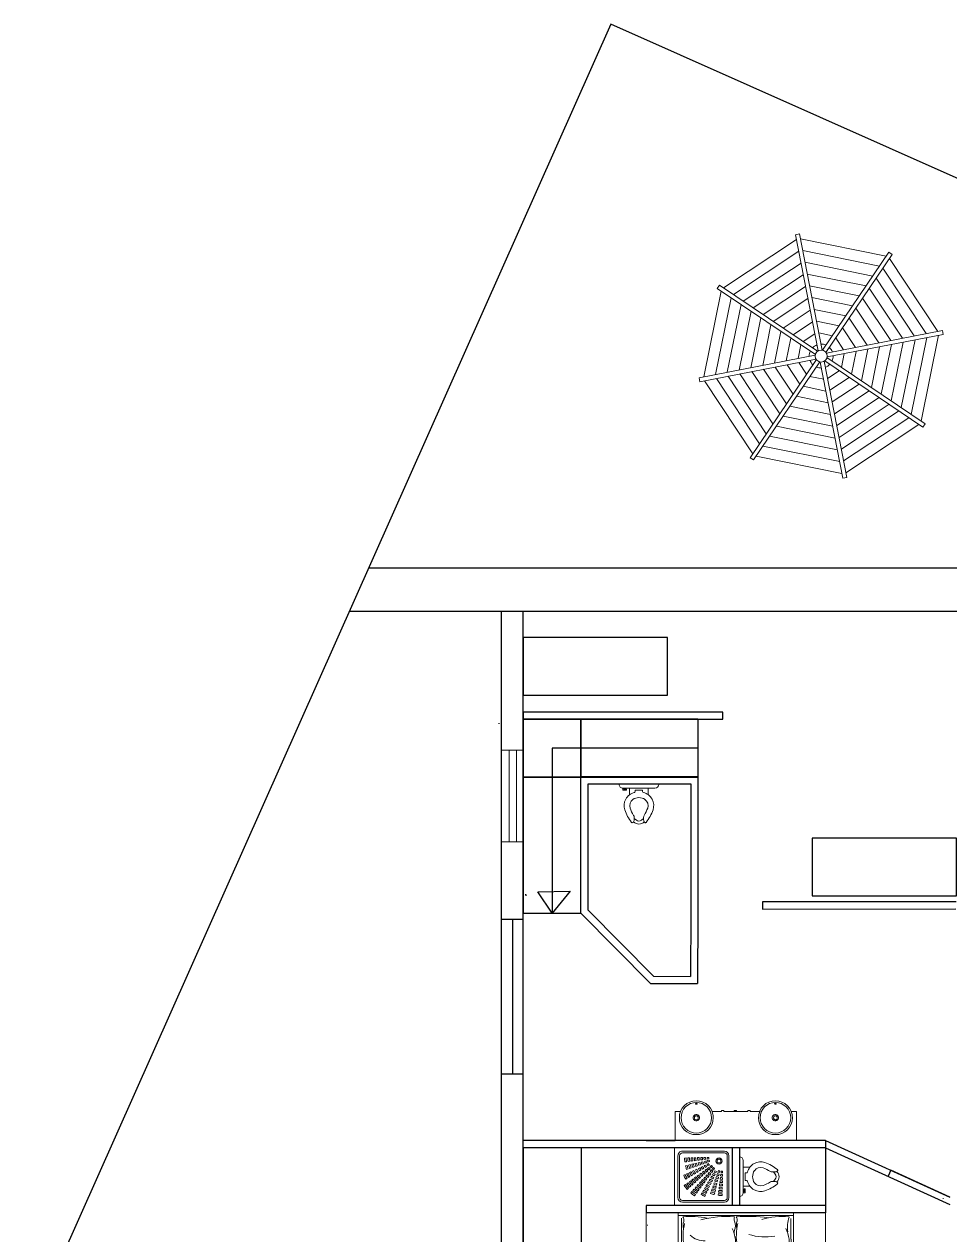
# Model space of a CAD drawing. Header units: inches. Extents: x 15 to 22798, y 21 to 21519.
# Drawn here: x 4968 to 6252, y 14978 to 16658 of the extents above; entities that cross this region are included whole.
import ezdxf

# ---------------------------------------------------------------- set-up
doc = ezdxf.new("R2010")
doc.units = ezdxf.units.IN
doc.header["$MEASUREMENT"] = 0
for name, color, linetype, lineweight in [('ARREDAMENTO', 8, 'Continuous', 13), ('ARREDI_attrezzature_furniture', 175, 'Continuous', 9), ('PORTE_finestre_doors_windows', 4, 'Continuous', 15)]:
    doc.layers.add(name, color=color, linetype=linetype, lineweight=lineweight)
doc.layers.add('ARREDI_attrezzature', color=175, linetype='Continuous')
doc.styles.add('ARCH', font='txt')
doc.styles.get("Standard").update_dxf_attribs({"font": 'Arial.ttf'})

# ---------------------------------------------------------------- blocks, each defined once
blk = doc.blocks.new('15PTOI06')
for p, q in [((8, 8.5), (8, -8.5)), ((11.5, 5), (8, 5)), ((9, 2), (9.765178, 2)), ((9, -2), (9, 2)), ((23.431562, 2.5), (24.727861, 2.5)), ((24.931034, 1.327586), (24.062054, 2.5)), ((11.5, -5), (8, -5)), ((9.765178, -2), (9, -2)), ((23.431562, -2.5), (24.690476, -2.5)), ((24.931034, -1.327586), (24.062054, -2.5)), ((8.5, -8), (8, -8)), ((8, -8.5), (9, -8.5)), ((9, -6.5), (8.5, -6.5)), ((8.5, -6.5), (8.5, -8)), ((9, -8.5), (9, -6.5))]:
    blk.add_line(p, q)
for centre, radius, start, end in [((6, 8.5), 2, 0, 90), ((17.25, 0.65), 7.210062, 71.816347, 166.116636), ((12, -13.75), 22.534695, 51.265418, 70.559965), ((9.765178, 2.5), 0.5, 270, 346.116636), ((19.118098, 0), 6.118098, 147.797266, 212.202734), ((17.25, 0.65), 4.210062, 71.816347, 142.891702), ((12, -13.75), 19.534695, 57.937508, 70.559965), ((23.431562, 4.5), 2, 237.937508, 270), ((24.727861, 4.5), 2, 270, 314.939898), ((23.666667, 0), 1.833333, 313.602819, 46.397181), ((23.166667, 0), 3.833333, 313.602819, 46.397181), ((25.787408, 3.438228), 0.5, 314.939898, 51.265418), ((9.765178, -2.5), 0.5, 13.883364, 90), ((17.25, -0.65), 7.210062, 193.883364, 288.183653), ((17.25, -0.65), 4.210062, 217.108298, 288.183653), ((12, 13.75), 19.534695, 289.440035, 302.062492), ((12, 13.75), 22.534695, 289.440035, 308.665009), ((23.431562, -4.5), 2, 90, 122.062492), ((24.690476, -4.5), 2, 44.162471, 90), ((25.766527, -3.454957), 0.5, 308.665009, 44.162471), ((6, -8.5), 2, 270, 0)]:
    blk.add_arc(centre, radius, start, end)
at = {"style": 'ARCH'}
for tag, p, flags in [('ITEM', (0, -19.5), 3), ('ROOM_NUMBER', (0, -28.5), 1)]:
    blk.add_attdef(tag, p, '', height=6, dxfattribs=dict(at, flags=flags))
blk = doc.blocks.new('lettomatrim')
at = {"layer": 'ARREDAMENTO'}
for p, q in [((14864.3, 12696.9), (14906.7, 12696.9)), ((14864.3, 12652.7), (14864.3, 12696.9)), ((14889.2, 12695.5), (14889.2, 12694.5)), ((14717, 12492.7), (14717, 12652.7)), ((14906.7, 12652.7), (14717, 12652.7)), ((14721.1, 12492.7), (14721.1, 12652.7)), ((14799.5, 12650), (14793.9, 12647.9)), ((14801.1, 12650.3), (14810.4, 12650.3)), ((14840.9, 12647.9), (14898.9, 12647.9)), ((14902.6, 12492.7), (14902.6, 12652.7)), ((14906.7, 12492.7), (14717, 12492.7)), ((14864.3, 12492.7), (14864.3, 12448.4)), ((14864.3, 12448.4), (14906.7, 12448.4))]:
    blk.add_line(p, q, dxfattribs=at)
for centre, radius, start, end in [((14725.8, 12643.2), 4.71, 90, 180), ((14739.2, 12504.6), 144, 78.6575, 95.361), ((14770.6, 12423.4), 225.4, 82.1235, 94.8247), ((14773.7, 12676.5), 31.4, 258.6575, 277.5253), ((14797.4, 12644.2), 4.71, 19.3276, 110.2459), ((14801.1, 12645.6), 4.71, 90, 110.2459), ((14801.1, 12645.6), 4.71, 90, 110.2459), ((14801.9, 12645), 4.18, 30.7024, 90.9899), ((13596.6, 12187.6), 1289.5, 15.592, 20.8132), ((14755.1, 12615.7), 59.4, 13.1349, 31.9888), ((14816.3, 12617.7), 33.4, 77.1173, 103.0714), ((14809.8, 12640.2), 10.1, 52.2698, 93.3983), ((14818.1, 12640.2), 9.53, 39.4016, 85.3151), ((14822.3, 12643.9), 6.59, 11.6131, 77.1173), ((14805.4, 12636.9), 22.1, 3.536, 24.9661), ((14841.7, 12588.2), 59.8, 90.7687, 102.911), ((13080, 12288.7), 1784.7, 6.728, 11.523), ((14859.6, 12656.8), 12.1, 243.0351, 279.6289), ((14822.9, 12636.1), 32.8, 350.6074, 17.6402), ((14873.7, 12573.7), 72.2, 75.74, 99.6289), ((14889, 12624.9), 20.8, 74.8012, 102.688), ((14896.4, 12652.2), 7.52, 254.8012, 305.6212), ((14801.2, 12634.1), 100.3, 347.5752, 6.8586), ((14914, 12621), 59.6, 170.6074, 199.6441), ((14895.2, 12616.2), 27.7, 134.9902, 182.1705), ((14764.7, 12585.8), 136.7, 355.318, 15.1075), ((14775.1, 12594.8), 81.5, 345.4027, 9.6734), ((15021.2, 12531.5), 300.3, 170.5168, 181.6934), ((15388.6, 12681.7), 570, 190.272, 199.0031), ((14864.7, 12621.1), 48, 257.0138, 294.882), ((14859.6, 12583), 12.1, 243.0351, 279.6289), ((14822.9, 12562.2), 32.8, 350.6074, 17.6402), ((14881.8, 12550.8), 24.2, 157.6175, 192.852), ((14873.7, 12499.8), 72.2, 75.74, 99.6289), ((14879, 12566.9), 8.08, 67.1192, 110.9839), ((14888.4, 12589), 15.9, 247.1192, 294.2123), ((14889, 12551), 20.8, 74.8012, 102.688), ((14896.4, 12578.3), 7.52, 254.8012, 305.6212), ((14898.1, 12567.4), 7.75, 68.2876, 114.2123), ((14727.6, 12554.9), 174, 351.0586, 5.6905), ((14915.9, 12547), 61.5, 170.7499, 199.3428), ((14950.9, 12531.6), 77.9, 162.7298, 189.568), ((14731, 12391), 158.5, 41.5468, 65.6167), ((14670.7, 12410.4), 198.2, 27.9144, 38.9624), ((14773, 12519.8), 83.6, 345.8991, 9.8562), ((14819.7, 12510.2), 81.8, 351.9854, 18.9708), ((14725.8, 12501.1), 4.71, 180, 270), ((14740.2, 12837.9), 341.7, 267.5735, 275.4873), ((14776.7, 13019.8), 524.4, 266.777, 274.3028), ((14837.3, 12778), 282.1, 260.4906, 272.5059), ((14881.7, 12623), 130.8, 243.6904, 255.8106), ((14853.2, 12497.9), 3.9, 206.0618, 343.6995), ((14854.1, 12499), 3.89, 175.5011, 247.3948), ((14865.7, 12544.5), 48.5, 254.1443, 274.9446), ((14854.3, 12498.2), 1.97, 191.8744, 320.6042), ((14863.5, 12546.3), 47.8, 258.7109, 296.6681), ((14896.8, 11196.1), 1300.4, 89.9104, 91.1885), ((14886.3, 12452.4), 48.6, 72.8009, 97.5389)]:
    blk.add_arc(centre, radius, start, end, dxfattribs=at)

msp = doc.modelspace()

# ---------------------------------------------------------------- linework, layer by layer
for p, q in [((5446, 15903.4), (7476.2, 15903.4)), ((5580.3, 15903.4), (7011.3, 15903.4)), ((5419.3, 15843.4), (5630.3, 15843.4)), ((5630.3, 15843.4), (6290.3, 15843.5)), ((5630.3, 15843.4), (6290.3, 15843.4)), ((5630.3, 14633.4), (5630.3, 15843.4)), ((5660.3, 14544.9), (5660.3, 15843.4)), ((5660.3, 15693.4), (5860.3, 15693.4)), ((5902.3, 15693.4), (5902.3, 15613.4)), ((5902.3, 15653.4), (5700.3, 15653.4)), ((5700.3, 15653.4), (5700.3, 15424.4)), ((5680.6, 15454.2), (5725.2, 15455.1)), ((5700.3, 15424.4), (5680.6, 15454.2)), ((5725.2, 15455.1), (5700.3, 15424.4)), ((6260.8, 15440.2), (5992, 15440.2)), ((5992, 15440.2), (5992, 15430.2)), ((5740.3, 15424.4), (5836.6, 15327.2)), ((5750.3, 15428.5), (5840.8, 15337.1)), ((5892.6, 15424.6), (5892.1, 15336.9)), ((5902.6, 15424.5), (5902, 15326.8)), ((5992, 15430.2), (6260.3, 15430.5)), ((5840.8, 15337.1), (5892.1, 15336.9)), ((5836.6, 15327.2), (5902, 15326.8)), ((5830.9, 15109), (5660.3, 15109)), ((6079.4, 15099), (5660.3, 15099)), ((6079.4, 15109), (5830.9, 15109)), ((5830.9, 15109), (5870.9, 15109)), ((5970.9, 15109), (5870.9, 15109)), ((5950.2, 15099), (5950.2, 15019)), ((5960.2, 15099), (5960.2, 15019)), ((6079.4, 15109), (6079.4, 15009)), ((6079.4, 15109), (6251.7, 15030.6)), ((6079.4, 15099), (6251.7, 15020.6)), ((6169.8, 15067.9), (6166.1, 15059.6)), ((6251.7, 15030.6), (6169.8, 15067.9)), ((6079.4, 15019), (5830.9, 15019)), ((5830.9, 15019), (5830.9, 15009)), ((6079.4, 15009), (5830.9, 15009)), ((6051.7, 15009), (5858.3, 15009))]:
    msp.add_line(p, q)
at = {"color": 7}
msp.add_line((5626.9, 15687), (5627, 15688), dxfattribs=at)
at = {"color": 4}
for p, q in [((5660.3, 15415.6), (5630.3, 15415.6)), ((5645.3, 15415.6), (5645.3, 15201.3)), ((5660.3, 15201.3), (5630.3, 15201.3))]:
    msp.add_line(p, q, dxfattribs=at)
for points in [[(4968.5, 14830.3), (6795.7, 14017.2), (7608.9, 15844.4), (5781.7, 16657.6)], [(5860.3, 15726.7), (5860.3, 15806.7), (5660.3, 15806.7), (5660.3, 15726.7)], [(5660.3, 15703.4), (5660.3, 15693.4), (5937.3, 15693.4), (5937.3, 15703.4)], [(5660.3, 15613.4), (5740.3, 15613.4), (5740.3, 15693.4), (5660.3, 15693.4)], [(5660.3, 15613.4), (5660.3, 15424.4), (5740.3, 15424.4), (5740.3, 15613.4)], [(6261, 15448.6), (6261, 15528.6), (6061, 15528.6), (6061, 15448.6)], [(5741.3, 15099), (5660.3, 15099), (5660.3, 14748.4), (5741.3, 14748.4)]]:
    msp.add_lwpolyline(points, close=True)
for points in [[(5902.3, 15693.4), (5740.3, 15693.4), (5740.3, 15613.4), (5902.3, 15613.4)], [(5848.3, 15693.4), (5902.3, 15693.4)], [(5740.3, 15424.5), (5740.3, 15613.9), (5902.6, 15613.9), (5902.6, 15424.5)], [(5750.3, 15428.5), (5750.3, 15603.9), (5892.6, 15603.9), (5892.6, 15424.5)]]:
    msp.add_lwpolyline(points)
at = {"layer": 'ARREDAMENTO', "linetype": 'Continuous'}
for p, q in [((6039.2, 16359), (5937.9, 16292)), ((6043.3, 16366.6), (6037.9, 16365.6)), ((6037.9, 16365.6), (6069.2, 16204.4)), ((6043.3, 16366.6), (6074.7, 16205.5)), ((6163.6, 16335.9), (6044.6, 16360)), ((5951.7, 16282.7), (6042.3, 16342.6)), ((6047.8, 16343.7), (6154.3, 16322.1)), ((6167.3, 16341.4), (6075.5, 16205.3)), ((6171.9, 16338.3), (6080.1, 16202.2)), ((6171.9, 16338.3), (6167.3, 16341.4)), ((5965.5, 16273.4), (6045.5, 16326.3)), ((6051, 16327.4), (6144.9, 16308.3)), ((6235.2, 16231.5), (6168.2, 16332.8)), ((5979.3, 16264), (6048.7, 16310)), ((6054.1, 16311), (6135.6, 16294.5)), ((6149.5, 16305.2), (6202.5, 16225.2)), ((6158.9, 16319), (6218.8, 16228.4)), ((5932.4, 16295.7), (5929.3, 16291.1)), ((5929.3, 16291.1), (6065.4, 16199.3)), ((5932.4, 16295.7), (6068.5, 16203.9)), ((5993.1, 16254.7), (6051.9, 16293.6)), ((6057.3, 16294.7), (6126.3, 16280.7)), ((6140.2, 16291.4), (6186.2, 16222)), ((5934.8, 16287.4), (5910.7, 16168.4)), ((5927, 16171.6), (5948.6, 16278.1)), ((6006.9, 16245.4), (6055, 16277.3)), ((6060.5, 16278.3), (6117, 16266.9)), ((6130.9, 16277.6), (6169.8, 16218.8)), ((5943.3, 16174.8), (5962.4, 16268.8)), ((5959.7, 16177.9), (5976.2, 16259.4)), ((6020.7, 16236.1), (6058.2, 16260.9)), ((6063.7, 16262), (6107.7, 16253.1)), ((6121.6, 16263.8), (6153.5, 16215.7)), ((5976, 16181.1), (5990, 16250.1)), ((5992.4, 16184.3), (6003.8, 16240.8)), ((6034.5, 16226.8), (6061.4, 16244.6)), ((6066.9, 16245.7), (6098.4, 16239.3)), ((6112.3, 16250), (6137.1, 16212.5)), ((6008.7, 16187.5), (6017.6, 16231.5)), ((6025, 16190.7), (6031.4, 16222.2)), ((6048.3, 16217.5), (6064.6, 16228.3)), ((6070, 16229.3), (6089.1, 16225.5)), ((6241.7, 16232.8), (6080.6, 16201.5)), ((6242.8, 16227.4), (6081.7, 16196)), ((6093.7, 16222.4), (6104.5, 16206.1)), ((6103, 16236.2), (6120.8, 16209.3)), ((6219.9, 16222.9), (6198.2, 16116.4)), ((6212, 16107.1), (6236.2, 16226.1)), ((6242.8, 16227.4), (6241.7, 16232.8)), ((6041.4, 16193.8), (6045.2, 16212.9)), ((6121.9, 16203.8), (6115.4, 16172.3)), ((6138.2, 16207), (6129.2, 16163)), ((6154.5, 16210.2), (6143, 16153.7)), ((6170.9, 16213.4), (6156.8, 16144.4)), ((6187.2, 16216.6), (6170.6, 16135.1)), ((6203.6, 16219.7), (6184.4, 16125.8)), ((5904.1, 16167.1), (6065.2, 16198.5)), ((5905.1, 16161.7), (6066.3, 16193)), ((5975, 16056.2), (6066.8, 16192.3)), ((5979.6, 16053.1), (6071.4, 16189.2)), ((6053.2, 16172.2), (6042.4, 16188.4)), ((6103.6, 16027.9), (6072.2, 16189)), ((6109, 16029), (6077.7, 16190.1)), ((6214.5, 16098.8), (6078.4, 16190.6)), ((6217.6, 16103.4), (6081.5, 16195.2)), ((6105.5, 16200.7), (6101.6, 16181.6)), ((6006.6, 16103.2), (5960.7, 16172.5)), ((6016, 16117), (5977.1, 16175.7)), ((6025.3, 16130.8), (5993.4, 16178.9)), ((6034.6, 16144.6), (6009.7, 16182)), ((6043.9, 16158.4), (6026.1, 16185.2)), ((6098.5, 16177), (6082.3, 16166.2)), ((5904.1, 16167.1), (5905.1, 16161.7)), ((5911.7, 16163), (5978.7, 16061.8)), ((5988, 16075.6), (5928.1, 16166.1)), ((5997.3, 16089.4), (5944.4, 16169.3)), ((6080, 16148.8), (6048.5, 16155.3)), ((6076.9, 16165.2), (6057.8, 16169.1)), ((6112.3, 16167.7), (6085.5, 16149.9)), ((6126.1, 16158.4), (6088.7, 16133.6)), ((6083.2, 16132.5), (6039.2, 16141.5)), ((6139.9, 16149.1), (6091.8, 16117.2)), ((6153.7, 16139.8), (6095, 16100.9)), ((6086.4, 16116.2), (6029.9, 16127.7)), ((6167.5, 16130.5), (6098.2, 16084.5)), ((6181.3, 16121.2), (6101.4, 16068.2)), ((6089.6, 16099.8), (6020.6, 16113.9)), ((6195.1, 16111.8), (6104.6, 16051.9)), ((6214.5, 16098.8), (6217.6, 16103.4)), ((6095.9, 16067.1), (6001.9, 16086.3)), ((6092.8, 16083.5), (6011.3, 16100.1)), ((6107.7, 16035.5), (6208.9, 16102.5)), ((6099.1, 16050.8), (5992.6, 16072.5)), ((5979.6, 16053.1), (5975, 16056.2)), ((5975, 16056.2), (5979.6, 16053.1)), ((5983.3, 16058.6), (6102.3, 16034.5)), ((6103.6, 16027.9), (6109, 16029))]:
    msp.add_line(p, q, dxfattribs=at)
at = {"layer": 'ARREDAMENTO'}
for p, q in [((5660.3, 15472.6), (5660.3, 15415.6)), ((5891.3, 15162.5), (5895.7, 15163.9)), ((5895.7, 15163.9), (5900.3, 15164.3)), ((5900.3, 15164.3), (5904.9, 15163.9)), ((5904.9, 15163.9), (5909.3, 15162.5)), ((6005.4, 15163.9), (6001, 15162.5)), ((6010, 15164.3), (6005.4, 15163.9)), ((6014.6, 15163.9), (6010, 15164.3)), ((6019, 15162.5), (6014.6, 15163.9)), ((5870.9, 15148.2), (5871, 15148.8)), ((5870.9, 15109), (5870.9, 15148.2)), ((5871, 15148.8), (5871.2, 15149.2)), ((5871.2, 15149.2), (5871.5, 15149.5)), ((5871.5, 15149.5), (5871.9, 15149.6)), ((5871.9, 15149.6), (5878.5, 15149.6)), ((5878.5, 15149.6), (5877.2, 15145.4)), ((5878.5, 15149.6), (5878.6, 15149.8)), ((5878.6, 15149.8), (5880.8, 15153.9)), ((5879.6, 15144.9), (5880.8, 15148.9)), ((5880.8, 15153.9), (5883.7, 15157.4)), ((5880.8, 15148.9), (5882.7, 15152.6)), ((5882.7, 15152.6), (5885.4, 15155.8)), ((5883.7, 15157.4), (5887.3, 15160.4)), ((5885.4, 15155.8), (5888.6, 15158.4)), ((5887.3, 15160.4), (5891.3, 15162.5)), ((5888.6, 15158.4), (5892.2, 15160.4)), ((5892.2, 15160.4), (5896.2, 15161.6)), ((5896.2, 15161.6), (5900.3, 15162)), ((5899.2, 15160.4), (5899.3, 15160.5)), ((5899.2, 15160.2), (5899.2, 15160.4)), ((5899.2, 15160.2), (5899.2, 15160)), ((5899.2, 15160), (5899.3, 15159.9)), ((5899.3, 15160.5), (5899.5, 15160.6)), ((5899.3, 15159.9), (5899.5, 15159.8)), ((5899.5, 15160.6), (5899.7, 15160.7)), ((5899.5, 15159.8), (5899.7, 15159.7)), ((5899.7, 15160.7), (5900, 15160.8)), ((5899.7, 15159.7), (5900, 15159.7)), ((5900, 15160.8), (5900.3, 15160.8)), ((5900, 15159.7), (5900.3, 15159.6)), ((5900.3, 15162), (5904.5, 15161.6)), ((5900.7, 15160.8), (5900.3, 15160.8)), ((5900.7, 15159.7), (5900.3, 15159.6)), ((5901, 15160.7), (5900.7, 15160.8)), ((5901, 15159.7), (5900.7, 15159.7)), ((5901.2, 15160.6), (5901, 15160.7)), ((5901.2, 15159.8), (5901, 15159.7)), ((5901.3, 15160.5), (5901.2, 15160.6)), ((5901.3, 15159.9), (5901.2, 15159.8)), ((5901.5, 15160.4), (5901.3, 15160.5)), ((5901.5, 15160), (5901.3, 15159.9)), ((5901.5, 15160.2), (5901.5, 15160.4)), ((5901.5, 15160.2), (5901.5, 15160)), ((5904.5, 15161.6), (5908.4, 15160.4)), ((5908.4, 15160.4), (5912.1, 15158.4)), ((5909.3, 15162.5), (5913.4, 15160.4)), ((5912.1, 15158.4), (5915.3, 15155.8)), ((5913.4, 15160.4), (5917, 15157.4)), ((5915.3, 15155.8), (5917.9, 15152.6)), ((5917, 15157.4), (5919.9, 15153.9)), ((5917.9, 15152.6), (5919.9, 15148.9)), ((5919.9, 15153.9), (5922.1, 15149.8)), ((5919.9, 15148.9), (5921.1, 15144.9)), ((5922.1, 15149.8), (5922.1, 15149.6)), ((5922.1, 15149.6), (5923.4, 15145.4)), ((5922.1, 15149.6), (5935.2, 15149.6)), ((5935.2, 15149.6), (5935.2, 15150.9)), ((5935.2, 15150.9), (5938.7, 15150.9)), ((5938.7, 15150.9), (5938.7, 15149.6)), ((5938.7, 15149.6), (5939.7, 15149.6)), ((5949.2, 15149.6), (5939.7, 15149.6)), ((5943.2, 15149.6), (5957.6, 15149.6)), ((5956.2, 15150.9), (5952.6, 15150.9)), ((5952.6, 15150.9), (5952.6, 15149.6)), ((5967.1, 15149.6), (5952.7, 15149.6)), ((5956.2, 15149.6), (5956.2, 15150.9)), ((5961.1, 15149.6), (5970.6, 15149.6)), ((5971.6, 15149.6), (5970.6, 15149.6)), ((5975.1, 15150.9), (5971.6, 15150.9)), ((5971.6, 15150.9), (5971.6, 15149.6)), ((5975.1, 15149.6), (5975.1, 15150.9)), ((5988.2, 15149.6), (5975.1, 15149.6)), ((5988.2, 15149.6), (5986.9, 15145.4)), ((5990.4, 15153.9), (5988.2, 15149.8)), ((5988.2, 15149.8), (5988.2, 15149.6)), ((5990.4, 15148.9), (5989.2, 15144.9)), ((5993.3, 15157.4), (5990.4, 15153.9)), ((5992.4, 15152.6), (5990.4, 15148.9)), ((5995, 15155.8), (5992.4, 15152.6)), ((5996.9, 15160.4), (5993.3, 15157.4)), ((5998.2, 15158.4), (5995, 15155.8)), ((6001, 15162.5), (5996.9, 15160.4)), ((6001.9, 15160.4), (5998.2, 15158.4)), ((6005.8, 15161.6), (6001.9, 15160.4)), ((6010, 15162), (6005.8, 15161.6)), ((6008.8, 15160.4), (6009, 15160.5)), ((6008.8, 15160.2), (6008.8, 15160.4)), ((6008.8, 15160.2), (6008.8, 15160)), ((6008.8, 15160), (6009, 15159.9)), ((6009, 15160.5), (6009.1, 15160.6)), ((6009, 15159.9), (6009.1, 15159.8)), ((6009.1, 15160.6), (6009.3, 15160.7)), ((6009.1, 15159.8), (6009.3, 15159.7)), ((6009.3, 15160.7), (6009.6, 15160.8)), ((6009.3, 15159.7), (6009.6, 15159.7)), ((6009.6, 15160.8), (6010, 15160.8)), ((6009.6, 15159.7), (6010, 15159.6)), ((6014.1, 15161.6), (6010, 15162)), ((6010.3, 15160.8), (6010, 15160.8)), ((6010.3, 15159.7), (6010, 15159.6)), ((6010.6, 15160.7), (6010.3, 15160.8)), ((6010.6, 15159.7), (6010.3, 15159.7)), ((6010.8, 15160.6), (6010.6, 15160.7)), ((6010.8, 15159.8), (6010.6, 15159.7)), ((6011, 15160.5), (6010.8, 15160.6)), ((6011, 15159.9), (6010.8, 15159.8)), ((6011.1, 15160.4), (6011, 15160.5)), ((6011.1, 15160), (6011, 15159.9)), ((6011.2, 15160.2), (6011.1, 15160.4)), ((6011.2, 15160.2), (6011.1, 15160)), ((6018.1, 15160.4), (6014.1, 15161.6)), ((6021.7, 15158.4), (6018.1, 15160.4)), ((6023, 15160.4), (6019, 15162.5)), ((6024.9, 15155.8), (6021.7, 15158.4)), ((6026.6, 15157.4), (6023, 15160.4)), ((6027.6, 15152.6), (6024.9, 15155.8)), ((6029.5, 15153.9), (6026.6, 15157.4)), ((6029.5, 15148.9), (6027.6, 15152.6)), ((6031.7, 15149.8), (6029.5, 15153.9)), ((6030.7, 15144.9), (6029.5, 15148.9)), ((6031.8, 15149.6), (6031.7, 15149.8)), ((6031.8, 15149.6), (6033.1, 15145.4)), ((6038.4, 15149.6), (6031.8, 15149.6)), ((6038.8, 15149.5), (6038.4, 15149.6)), ((6039.1, 15149.2), (6038.8, 15149.5)), ((6039.3, 15148.8), (6039.1, 15149.2)), ((6039.4, 15148.2), (6039.3, 15148.8)), ((6039.4, 15109), (6039.4, 15148.2)), ((5876.8, 15140.8), (5877.1, 15144.3)), ((5877.2, 15136.2), (5876.8, 15140.8)), ((5877.2, 15145.4), (5877.1, 15144.3)), ((5878.6, 15131.8), (5877.2, 15136.2)), ((5880.8, 15127.7), (5878.6, 15131.8)), ((5879.2, 15140.8), (5879.6, 15144.9)), ((5879.6, 15136.7), (5879.2, 15140.8)), ((5880.8, 15132.7), (5879.6, 15136.7)), ((5882.7, 15129), (5880.8, 15132.7)), ((5896, 15141.5), (5896.4, 15142.8)), ((5896, 15140.1), (5896, 15141.5)), ((5896.4, 15138.8), (5896, 15140.1)), ((5896.4, 15142.8), (5897.2, 15143.9)), ((5897.2, 15137.7), (5896.4, 15138.8)), ((5897.2, 15143.9), (5898.3, 15144.7)), ((5898.3, 15136.9), (5897.2, 15137.7)), ((5897.7, 15141.2), (5897.9, 15142)), ((5897.7, 15140.4), (5897.7, 15141.2)), ((5897.9, 15139.6), (5897.7, 15140.4)), ((5897.9, 15142), (5898.4, 15142.7)), ((5898.4, 15138.9), (5897.9, 15139.6)), ((5898.3, 15144.7), (5899.6, 15145.2)), ((5899.6, 15136.4), (5898.3, 15136.9)), ((5898.4, 15142.7), (5899.1, 15143.2)), ((5899.1, 15138.4), (5898.4, 15138.9)), ((5899.1, 15143.2), (5899.9, 15143.5)), ((5899.9, 15138.1), (5899.1, 15138.4)), ((5899.6, 15145.2), (5901, 15145.2)), ((5901, 15136.4), (5899.6, 15136.4)), ((5899.9, 15143.5), (5900.8, 15143.5)), ((5900.8, 15138.1), (5899.9, 15138.1)), ((5900.8, 15143.5), (5901.6, 15143.2)), ((5901.6, 15138.4), (5900.8, 15138.1)), ((5901, 15145.2), (5902.3, 15144.7)), ((5902.3, 15136.9), (5901, 15136.4)), ((5901.6, 15143.2), (5902.2, 15142.7)), ((5902.2, 15138.9), (5901.6, 15138.4)), ((5902.2, 15142.7), (5902.7, 15142)), ((5902.7, 15139.6), (5902.2, 15138.9)), ((5902.3, 15144.7), (5903.4, 15143.9)), ((5903.4, 15137.7), (5902.3, 15136.9)), ((5902.7, 15142), (5903, 15141.2)), ((5903, 15140.4), (5902.7, 15139.6)), ((5903, 15141.2), (5903, 15140.4)), ((5903.4, 15143.9), (5904.3, 15142.8)), ((5904.3, 15138.8), (5903.4, 15137.7)), ((5904.3, 15142.8), (5904.7, 15141.5)), ((5904.7, 15140.1), (5904.3, 15138.8)), ((5904.7, 15141.5), (5904.7, 15140.1)), ((5919.9, 15132.7), (5917.9, 15129)), ((5921.1, 15136.7), (5919.9, 15132.7)), ((5922.1, 15131.8), (5919.9, 15127.7)), ((5921.1, 15144.9), (5921.5, 15140.8)), ((5921.5, 15140.8), (5921.1, 15136.7)), ((5923.4, 15136.2), (5922.1, 15131.8)), ((5923.5, 15144.3), (5923.4, 15145.4)), ((5923.9, 15140.8), (5923.4, 15136.2)), ((5923.5, 15144.3), (5923.9, 15140.8)), ((5923.5, 15144.3), (5923.5, 15144.3)), ((5986.8, 15144.3), (5986.4, 15140.8)), ((5986.4, 15140.8), (5986.9, 15136.2)), ((5986.8, 15144.3), (5986.9, 15145.4)), ((5986.8, 15144.3), (5986.8, 15144.3)), ((5986.9, 15136.2), (5988.2, 15131.8)), ((5988.2, 15131.8), (5990.4, 15127.7)), ((5989.2, 15144.9), (5988.8, 15140.8)), ((5988.8, 15140.8), (5989.2, 15136.7)), ((5989.2, 15136.7), (5990.4, 15132.7)), ((5990.4, 15132.7), (5992.4, 15129)), ((6006, 15142.8), (6005.6, 15141.5)), ((6005.6, 15141.5), (6005.6, 15140.1)), ((6005.6, 15140.1), (6006, 15138.8)), ((6006.9, 15143.9), (6006, 15142.8)), ((6006, 15138.8), (6006.9, 15137.7)), ((6008, 15144.7), (6006.9, 15143.9)), ((6006.9, 15137.7), (6008, 15136.9)), ((6007.6, 15142), (6007.3, 15141.2)), ((6007.3, 15141.2), (6007.3, 15140.4)), ((6007.3, 15140.4), (6007.6, 15139.6)), ((6008.1, 15142.7), (6007.6, 15142)), ((6007.6, 15139.6), (6008.1, 15138.9)), ((6009.3, 15145.2), (6008, 15144.7)), ((6008, 15136.9), (6009.3, 15136.4)), ((6008.7, 15143.2), (6008.1, 15142.7)), ((6008.1, 15138.9), (6008.7, 15138.4)), ((6009.6, 15143.5), (6008.7, 15143.2)), ((6008.7, 15138.4), (6009.6, 15138.1)), ((6010.7, 15145.2), (6009.3, 15145.2)), ((6009.3, 15136.4), (6010.7, 15136.4)), ((6010.4, 15143.5), (6009.6, 15143.5)), ((6009.6, 15138.1), (6010.4, 15138.1)), ((6011.2, 15143.2), (6010.4, 15143.5)), ((6010.4, 15138.1), (6011.2, 15138.4)), ((6012, 15144.7), (6010.7, 15145.2)), ((6010.7, 15136.4), (6012, 15136.9)), ((6011.9, 15142.7), (6011.2, 15143.2)), ((6011.2, 15138.4), (6011.9, 15138.9)), ((6012.4, 15142), (6011.9, 15142.7)), ((6011.9, 15138.9), (6012.4, 15139.6)), ((6013.1, 15143.9), (6012, 15144.7)), ((6012, 15136.9), (6013.1, 15137.7)), ((6012.6, 15141.2), (6012.4, 15142)), ((6012.4, 15139.6), (6012.6, 15140.4)), ((6012.6, 15140.4), (6012.6, 15141.2)), ((6013.9, 15142.8), (6013.1, 15143.9)), ((6013.1, 15137.7), (6013.9, 15138.8)), ((6014.3, 15141.5), (6013.9, 15142.8)), ((6013.9, 15138.8), (6014.3, 15140.1)), ((6014.3, 15140.1), (6014.3, 15141.5)), ((6027.6, 15129), (6029.5, 15132.7)), ((6029.5, 15132.7), (6030.7, 15136.7)), ((6029.5, 15127.7), (6031.7, 15131.8)), ((6031.2, 15140.8), (6030.7, 15144.9)), ((6030.7, 15136.7), (6031.2, 15140.8)), ((6031.7, 15131.8), (6033.1, 15136.2)), ((6033.1, 15145.4), (6033.2, 15144.3)), ((6033.1, 15136.2), (6033.5, 15140.8)), ((6033.5, 15140.8), (6033.2, 15144.3)), ((5883.7, 15124.2), (5880.8, 15127.7)), ((5885.4, 15125.8), (5882.7, 15129)), ((5887.3, 15121.2), (5883.7, 15124.2)), ((5888.6, 15123.2), (5885.4, 15125.8)), ((5891.3, 15119.1), (5887.3, 15121.2)), ((5892.2, 15121.2), (5888.6, 15123.2)), ((5895.7, 15117.7), (5891.3, 15119.1)), ((5896.2, 15120), (5892.2, 15121.2)), ((5900.3, 15117.3), (5895.7, 15117.7)), ((5900.3, 15119.6), (5896.2, 15120)), ((5904.5, 15120), (5900.3, 15119.6)), ((5904.9, 15117.7), (5900.3, 15117.3)), ((5908.4, 15121.2), (5904.5, 15120)), ((5909.3, 15119.1), (5904.9, 15117.7)), ((5912.1, 15123.2), (5908.4, 15121.2)), ((5913.4, 15121.2), (5909.3, 15119.1)), ((5915.3, 15125.8), (5912.1, 15123.2)), ((5917, 15124.2), (5913.4, 15121.2)), ((5917.9, 15129), (5915.3, 15125.8)), ((5919.9, 15127.7), (5917, 15124.2)), ((5990.4, 15127.7), (5993.3, 15124.2)), ((5992.4, 15129), (5995, 15125.8)), ((5993.3, 15124.2), (5996.9, 15121.2)), ((5995, 15125.8), (5998.2, 15123.2)), ((5996.9, 15121.2), (6001, 15119.1)), ((5998.2, 15123.2), (6001.9, 15121.2)), ((6001, 15119.1), (6005.4, 15117.7)), ((6001.9, 15121.2), (6005.8, 15120)), ((6005.4, 15117.7), (6010, 15117.3)), ((6005.8, 15120), (6010, 15119.6)), ((6010, 15119.6), (6014.1, 15120)), ((6010, 15117.3), (6014.6, 15117.7)), ((6014.1, 15120), (6018.1, 15121.2)), ((6014.6, 15117.7), (6019, 15119.1)), ((6018.1, 15121.2), (6021.7, 15123.2)), ((6019, 15119.1), (6023, 15121.2)), ((6021.7, 15123.2), (6024.9, 15125.8)), ((6023, 15121.2), (6026.6, 15124.2)), ((6024.9, 15125.8), (6027.6, 15129)), ((6026.6, 15124.2), (6029.5, 15127.7)), ((5950.2, 15099), (5870.2, 15099)), ((5870.2, 15099), (5870.2, 15019)), ((5874.9, 15088.1), (5874.9, 15030)), ((5877.1, 15088.1), (5877.1, 15030)), ((5939.2, 15094.3), (5881.1, 15094.3)), ((5939.2, 15092.1), (5881.1, 15092.1)), ((5943.2, 15030), (5943.2, 15088.1)), ((5945.4, 15030), (5945.4, 15088.1)), ((6242.8, 15029.2), (6242.8, 15028.2)), ((5870.2, 15019), (5950.2, 15019)), ((5881.1, 15026), (5939.2, 15026)), ((5881.1, 15023.8), (5939.2, 15023.8))]:
    msp.add_line(p, q, dxfattribs=at)
for points in [[(5884.4, 15079.5, -0.025404), (5884, 15084.9), (5886.3, 15085, 0.025404), (5886.7, 15079.8)], [(5888.9, 15080.1, -0.025404), (5888.5, 15085), (5890.8, 15085.1, 0.025404), (5891.2, 15080.4)], [(5893.3, 15080.7, -0.025404), (5893, 15085.1), (5895.3, 15085.2, 0.025404), (5895.6, 15080.9)], [(5897.8, 15081.2, -0.025404), (5897.5, 15085.3), (5899.8, 15085.3, 0.025404), (5900, 15081.5)], [(5902.2, 15081.8, -0.025404), (5901.9, 15085.4), (5904.2, 15085.4, 0.025404), (5904.5, 15082.1)], [(5903.8, 15074.8, -0.025404), (5902.8, 15078.2), (5905.1, 15078.8, 0.025404), (5906, 15075.5)], [(5906.7, 15082.3, -0.025404), (5906.4, 15085.5), (5908.7, 15085.5, 0.025404), (5908.9, 15082.6)], [(5908.1, 15076.2, -0.025404), (5907.2, 15079.2), (5909.5, 15079.8, 0.025404), (5910.3, 15077)], [(5911.1, 15082.9, -0.025404), (5910.9, 15085.6), (5913.2, 15085.6, 0.025404), (5913.4, 15083.2)], [(5912.3, 15077.7, -0.025404), (5911.6, 15080.3), (5913.8, 15080.8, 0.025404), (5914.5, 15078.4)], [(5915.5, 15083.5, -0.025404), (5915.4, 15085.7), (5917.7, 15085.7, 0.025404), (5917.8, 15083.7)], [(5916.5, 15079.1, -0.025404), (5915.9, 15081.3), (5918.2, 15081.8, 0.025404), (5918.7, 15079.9)], [(5882.8, 15061.2), (5884.8, 15062.1, 0.025404), (5887.5, 15056.9), (5885.6, 15055.8, -0.025404)], [(5886.8, 15069, -0.025404), (5885.4, 15074.2), (5887.6, 15074.7, 0.025404), (5889, 15069.7)], [(5886.9, 15063.1), (5888.8, 15064, 0.025404), (5891.3, 15059.2), (5889.5, 15058.1, -0.025404)], [(5889.7, 15075.2), (5892, 15075.7, 0.025404), (5893.3, 15071.2), (5891.1, 15070.4, -0.025404)], [(5890.9, 15064.9), (5892.9, 15065.8, 0.025404), (5895.2, 15061.4), (5893.3, 15060.3, -0.025404)], [(5895.3, 15071.9, -0.025404), (5894.1, 15076.2), (5896.3, 15076.7, 0.025404), (5897.5, 15072.6)], [(5895, 15066.8), (5897, 15067.7, 0.025404), (5899.1, 15063.7), (5897.2, 15062.6, -0.025404)], [(5899.6, 15073.3, -0.025404), (5898.5, 15077.2), (5900.7, 15077.7, 0.025404), (5901.8, 15074.1)], [(5899.1, 15068.7), (5901.1, 15069.6, 0.025404), (5902.9, 15066), (5901.1, 15064.9, -0.025404)], [(5903.2, 15070.5), (5905.1, 15071.4, 0.025404), (5906.8, 15068.3), (5904.9, 15067.2, -0.025404)], [(5905.2, 15062.6), (5907, 15064, 0.025404), (5909.4, 15061), (5907.7, 15059.5, -0.025404)], [(5907.2, 15072.4), (5909.2, 15073.3, 0.025404), (5910.7, 15070.5), (5908.8, 15069.4, -0.025404)], [(5908.8, 15065.3), (5910.6, 15066.6, 0.025404), (5912.8, 15064), (5911, 15062.5, -0.025404)], [(5911.3, 15074.3), (5913.3, 15075.2, 0.025404), (5914.5, 15072.8), (5912.7, 15071.7, -0.025404)], [(5912.4, 15067.9), (5914.3, 15069.3, 0.025404), (5916.1, 15067), (5914.4, 15065.5, -0.025404)], [(5915.4, 15076.1), (5917.4, 15077.1, 0.025404), (5918.4, 15075.1), (5916.5, 15074, -0.025404)], [(5916, 15070.6), (5917.9, 15071.9, 0.025404), (5919.4, 15070), (5917.7, 15068.5, -0.025404)], [(5919, 15061.3), (5920.4, 15063.1, -0.025404), (5918.1, 15065), (5916.6, 15063.3, 0.025404)], [(5919.6, 15073.2), (5921.5, 15074.6, 0.025404), (5922.7, 15073), (5921, 15071.5, -0.025404)], [(5921.7, 15064.9), (5923, 15066.8, -0.025404), (5921.2, 15068.3), (5919.6, 15066.6, 0.025404)], [(5924.3, 15068.5), (5925.7, 15070.4, -0.025404), (5924.2, 15071.6), (5922.6, 15069.9, 0.025404)], [(5925.4, 15060.2), (5926.3, 15062.2, -0.025404), (5923.9, 15063.4), (5922.8, 15061.6, 0.025404)], [(5927.3, 15064.3), (5928.2, 15066.3, -0.025404), (5926.2, 15067.3), (5925.1, 15065.4, 0.025404)], [(5928.8, 15061.2, 0.025404), (5931.4, 15060.5), (5931.9, 15062.7, -0.025404), (5929.5, 15063.4)], [(5930.2, 15065.4, 0.025404), (5932.4, 15064.8), (5932.9, 15067.1, -0.025404), (5931, 15067.6)], [(5934, 15060, 0.025404), (5936.7, 15059.8), (5936.7, 15062.1, -0.025404), (5934.3, 15062.3)], [(5934.6, 15064.4, 0.025404), (5936.8, 15064.3), (5936.8, 15066.6, -0.025404), (5934.9, 15066.7)], [(5883.5, 15046.7), (5885.3, 15048.1, 0.025404), (5889.5, 15043), (5887.8, 15041.4, -0.025404)], [(5887.1, 15049.3), (5889, 15050.7, 0.025404), (5892.8, 15046), (5891.1, 15044.4, -0.025404)], [(5890.7, 15052), (5892.6, 15053.4, 0.025404), (5896.1, 15049), (5894.4, 15047.4, -0.025404)], [(5894.3, 15054.6), (5896.2, 15056, 0.025404), (5899.5, 15052), (5897.7, 15050.5, -0.025404)], [(5897.9, 15057.3), (5899.8, 15058.7, 0.025404), (5902.8, 15055), (5901.1, 15053.5, -0.025404)], [(5901.5, 15060), (5903.4, 15061.3, 0.025404), (5906.1, 15058), (5904.4, 15056.5, -0.025404)], [(5905.8, 15043.2), (5907.1, 15045.1, -0.025404), (5903.1, 15048.3), (5901.6, 15046.6, 0.025404)], [(5908.4, 15046.8), (5909.8, 15048.7, -0.025404), (5906.1, 15051.7), (5904.6, 15050, 0.025404)], [(5911.1, 15050.4), (5912.4, 15052.3, -0.025404), (5909.1, 15055), (5907.6, 15053.3, 0.025404)], [(5913.7, 15054.1), (5915.1, 15055.9, -0.025404), (5912.1, 15058.3), (5910.6, 15056.6, 0.025404)], [(5916.4, 15057.7), (5917.7, 15059.5, -0.025404), (5915.1, 15061.7), (5913.6, 15059.9, 0.025404)], [(5917.9, 15043.9), (5918.8, 15045.9, -0.025404), (5914.8, 15048), (5913.7, 15046.1, 0.025404)], [(5919.8, 15048), (5920.7, 15050, -0.025404), (5917.1, 15051.8), (5916, 15050, 0.025404)], [(5921.7, 15052.1), (5922.6, 15054, -0.025404), (5919.4, 15055.7), (5918.3, 15053.8, 0.025404)], [(5923.5, 15056.1), (5924.4, 15058.1, -0.025404), (5921.6, 15059.6), (5920.5, 15057.7, 0.025404)], [(5923, 15044.2, 0.025404), (5927.3, 15043), (5927.9, 15045.2, -0.025404), (5923.7, 15046.4)], [(5924.4, 15048.5, 0.025404), (5928.3, 15047.3), (5928.9, 15049.6, -0.025404), (5925.2, 15050.6)], [(5925.9, 15052.7, 0.025404), (5929.3, 15051.7), (5929.9, 15054, -0.025404), (5926.6, 15054.9)], [(5927.3, 15056.9, 0.025404), (5930.4, 15056.1), (5930.9, 15058.3, -0.025404), (5928.1, 15059.1)], [(5932.3, 15046.6, 0.025404), (5936.4, 15046.3), (5936.4, 15048.7, -0.025404), (5932.6, 15048.9)], [(5932.9, 15051.1, 0.025404), (5936.5, 15050.8), (5936.5, 15053.1, -0.025404), (5933.2, 15053.4)], [(5933.4, 15055.5, 0.025404), (5936.6, 15055.3), (5936.6, 15057.6, -0.025404), (5933.7, 15057.8)], [(5897.8, 15032.4), (5899.2, 15034.2, -0.025404), (5894.1, 15038.4), (5892.5, 15036.6, 0.025404)], [(5900.5, 15036), (5901.8, 15037.8, -0.025404), (5897.1, 15041.7), (5895.6, 15040, 0.025404)], [(5903.1, 15039.6), (5904.5, 15041.5, -0.025404), (5900.1, 15045), (5898.6, 15043.3, 0.025404)], [(5912.3, 15031.7), (5913.2, 15033.7, -0.025404), (5908, 15036.4), (5906.9, 15034.5, 0.025404)], [(5914.2, 15035.8), (5915.1, 15037.7, -0.025404), (5910.3, 15040.2), (5909.2, 15038.4, 0.025404)], [(5916, 15039.8), (5917, 15041.8, -0.025404), (5912.6, 15044.1), (5911.5, 15042.2, 0.025404)], [(5920.1, 15035.7, 0.025404), (5925.3, 15034.2), (5925.8, 15036.5, -0.025404), (5920.9, 15037.9)], [(5926.3, 15038.6), (5926.8, 15040.9, -0.025404), (5922.3, 15042.2), (5921.6, 15040, 0.025404)], [(5930.6, 15033.3, 0.025404), (5936, 15032.9), (5936.1, 15035.2, -0.025404), (5930.9, 15035.6)], [(5931.2, 15037.7, 0.025404), (5936.2, 15037.4), (5936.2, 15039.7, -0.025404), (5931.5, 15040)], [(5931.8, 15042.2, 0.025404), (5936.3, 15041.9), (5936.3, 15044.2, -0.025404), (5932.1, 15044.5)]]:
    msp.add_lwpolyline(points, format="xyb", close=True, dxfattribs=at)
at = {"layer": 'ARREDAMENTO', "linetype": 'Continuous'}
msp.add_circle((6073.4, 16197.3), 8.32, dxfattribs=at)
at = {"layer": 'ARREDAMENTO'}
for radius in [4.36, 2.67]:
    msp.add_circle((5931.8, 15080.7), radius, dxfattribs=at)
at = {"layer": 'ARREDAMENTO', "linetype": 'Continuous'}
for start, end in [(155.6034, 181.415), (110.6034, 136.4149), (65.6034, 91.4149), (20.6035, 46.415), (200.6034, 226.4149), (335.6035, 1.4149), (245.6035, 271.4149), (290.6034, 316.4151)]:
    msp.add_arc((6073.4, 16197.3), 16.6, start, end, dxfattribs=at)
at = {"layer": 'ARREDAMENTO'}
for centre, radius, start, end in [((5881.1, 15088.1), 6.22, 89.9997, 180), ((5881.1, 15088.1), 4, 89.9997, 180), ((5939.2, 15088.1), 6.22, 0, 89.9997), ((5939.2, 15088.1), 4, 0, 89.9997), ((5881.1, 15030), 6.22, 180, 270), ((5881.1, 15030), 4, 180, 270), ((5939.2, 15030), 4, 270, 0), ((5939.2, 15030), 6.22, 270, 0)]:
    msp.add_arc(centre, radius, start, end, dxfattribs=at)
at = {"layer": 'ARREDI_attrezzature'}
msp.add_arc((5664.5, 15450.7), 1.05, 160.4441, 279.843, dxfattribs=at)
at = {"layer": 'PORTE_finestre_doors_windows', "color": 4}
for p, q in [((5660.3, 15650.8), (5630.3, 15650.8)), ((5643.8, 15650.8), (5638.8, 15650.8)), ((5641, 15650.8), (5641, 15524.1)), ((5651, 15523.5), (5651, 15650.8)), ((5660.3, 15523.5), (5630.3, 15523.5)), ((5638.8, 15523.5), (5648.8, 15523.5))]:
    msp.add_line(p, q, dxfattribs=at)

# ---------------------------------------------------------------- block references
at = {"rotation": 89.99999998817708}
msp.add_blockref('lettomatrim', (18527.8, 102.4), dxfattribs=at)
at = {"layer": 'ARREDAMENTO', "xscale": 2.619047619047628, "yscale": 2.619047619047628, "zscale": 2.619047619047628, "rotation": 270}
msp.add_blockref('15PTOI06', (5820.7, 15618.8), dxfattribs=at)
at = {"layer": 'ARREDAMENTO', "xscale": 2.619047619047628, "yscale": 2.619047619047628, "zscale": 2.619047619047628}
msp.add_blockref('15PTOI06', (5944.4, 15059), dxfattribs=at)

# ---------------------------------------------------------------- texts
at = {"layer": 'ARREDI_attrezzature_furniture', "flags": 9}
msp.add_attdef('COPYRIGHT', (5657.7, 15147), 'Copyright progeSOFT - All rights reserved. This library is protected by international copyright laws.', height=0.000136, dxfattribs=at)

doc.saveas('drawing.dxf')
